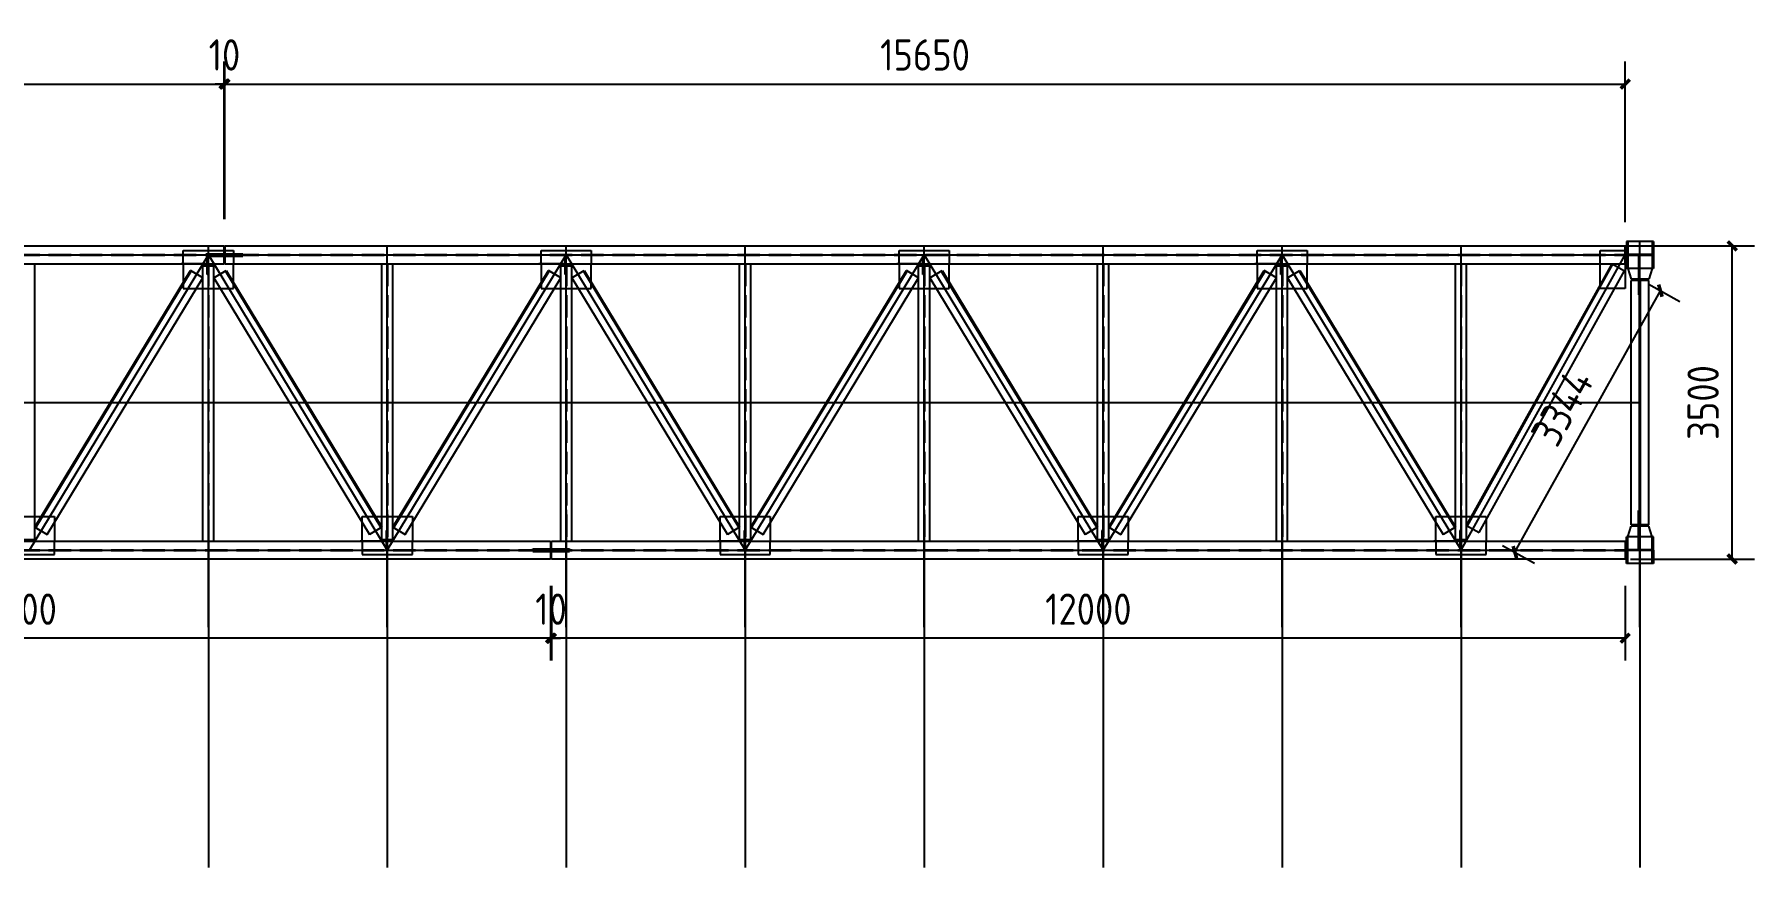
# Model space of a CAD drawing. Extents: x 1689 to 157754, y 6281 to 73826.
# Drawn here: x 94550 to 113775, y 23781 to 33094 of the extents above; entities that cross this region are included whole.
import ezdxf

# ---------------------------------------------------------------- set-up
doc = ezdxf.new("R2010")
doc.units = 0
doc.header["$LTSCALE"] = 1000
doc.header["$MEASUREMENT"] = 0
doc.linetypes.add('DASH', pattern=[0.35, 0.25, -0.1])
doc.layers.add('AXIS', color=3, linetype='Continuous')
doc.layers.add('DOTE', color=1, linetype='Continuous')
doc.styles.get("Standard").update_dxf_attribs({"font": 'gbenor.shx', "bigfont": 'gbcbig.shx'})
doc.dimstyles.get("Standard").update_dxf_attribs({"dimscale": 100, "dimtxt": 3.5, "dimasz": 1, "dimexe": 2.5, "dimexo": 3, "dimgap": 1.5, "dimtad": 1, "dimdec": 0, "dimzin": 0, "dimdsep": 46, "dimtxsty": 'Standard', "dimblk": 'ARCHTICK', "dimcen": 0.09, "dimadec": 0, "dimazin": 0, "dimtfac": 1, "dimtdec": 0, "dimtix": 1, "dimtmove": 2, "dimatfit": 3, "dimfxl": 1, "dimtolj": 1, "dimtzin": 0, "dimarcsym": 0})

# ---------------------------------------------------------------- blocks, each defined once
blk = doc.blocks.new('_ArchTick')
at = {"color": 0, "linetype": 'ByBlock', "const_width": 0.4}
blk.add_lwpolyline([(-0.5, -0.5), (0.5, 0.5)], dxfattribs=at)
blk = doc.blocks.new('*D11')
at = {"color": 0, "lineweight": -2}
for p, q in [((111096, 27307), (112722, 30230)), ((112584, 30306), (112940, 30108)), ((110959, 27383), (111315, 27185))]:
    blk.add_line(p, q, dxfattribs=at)
at = {"layer": 'Defpoints', "color": 0}
for p in [(112322, 30452), (112722, 30230), (110697, 27529)]:
    blk.add_point(p, dxfattribs=at)
at = {"color": 0, "lineweight": -2, "xscale": 100, "yscale": 100, "zscale": 100}
for p, rotation in [((112722, 30230), 60.92328820573312), ((111096, 27307), 240.9232882057331)]:
    blk.add_blockref('_ArchTick', p, dxfattribs=dict(at, rotation=rotation))
at = {"color": 0, "insert": (111625, 28926), "char_height": 350, "attachment_point": 5, "rotation": 60.9233}
blk.add_mtext('\\A1;3344', dxfattribs=at)
blk = doc.blocks.new('*D24')
at = {"color": 0, "lineweight": -2}
for p, q in [((112153, 30730), (113775, 30730)), ((113525, 27230), (113525, 30730)), ((112390, 27230), (113775, 27230))]:
    blk.add_line(p, q, dxfattribs=at)
at = {"layer": 'Defpoints', "color": 0}
for p in [(111853, 30730), (113525, 30730), (112090, 27230)]:
    blk.add_point(p, dxfattribs=at)
at = {"color": 0, "lineweight": -2, "xscale": 100, "yscale": 100, "zscale": 100}
for p, rotation in [((113525, 30730), 90), ((113525, 27230), 270)]:
    blk.add_blockref('_ArchTick', p, dxfattribs=dict(at, rotation=rotation))
at = {"color": 0, "insert": (113200, 28980), "char_height": 350, "attachment_point": 5, "rotation": 90}
blk.add_mtext('\\A1;3500', dxfattribs=at)
blk = doc.blocks.new('*D145')
at = {"color": 0, "lineweight": -2}
for p, q in [((100329, 26930), (100329, 26095)), ((112329, 26930), (112329, 26095)), ((112329, 26345), (100329, 26345))]:
    blk.add_line(p, q, dxfattribs=at)
at = {"layer": 'Defpoints', "color": 0}
for p in [(100329, 27230), (112329, 27230), (100329, 26345)]:
    blk.add_point(p, dxfattribs=at)
at = {"color": 0, "lineweight": -2, "xscale": 100, "yscale": 100, "zscale": 100, "rotation": 180}
blk.add_blockref('_ArchTick', (100329, 26345), dxfattribs=at)
at = {"color": 0, "lineweight": -2, "xscale": 100, "yscale": 100, "zscale": 100}
blk.add_blockref('_ArchTick', (112329, 26345), dxfattribs=at)
at = {"color": 0, "insert": (106329, 26670), "char_height": 350, "attachment_point": 5}
blk.add_mtext('\\A1;12000', dxfattribs=at)
blk = doc.blocks.new('*D146')
at = {"color": 0, "lineweight": -2}
for p, q in [((100319, 26930), (100319, 26095)), ((100329, 26930), (100329, 26095)), ((100319, 26345), (100219, 26345)), ((100329, 26345), (100319, 26345)), ((100329, 26345), (100429, 26345))]:
    blk.add_line(p, q, dxfattribs=at)
at = {"layer": 'Defpoints', "color": 0}
for p in [(100319, 27230), (100329, 27230), (100319, 26345)]:
    blk.add_point(p, dxfattribs=at)
at = {"color": 0, "lineweight": -2, "xscale": 100, "yscale": 100, "zscale": 100}
blk.add_blockref('_ArchTick', (100319, 26345), dxfattribs=at)
at = {"color": 0, "lineweight": -2, "xscale": 100, "yscale": 100, "zscale": 100, "rotation": 180}
blk.add_blockref('_ArchTick', (100329, 26345), dxfattribs=at)
at = {"color": 0, "insert": (100324, 26670), "char_height": 350, "attachment_point": 5}
blk.add_mtext('\\A1;10', dxfattribs=at)
blk = doc.blocks.new('*D147')
at = {"color": 0, "lineweight": -2}
for p, q in [((88319, 26930), (88319, 26095)), ((100319, 26930), (100319, 26095)), ((100319, 26345), (88319, 26345))]:
    blk.add_line(p, q, dxfattribs=at)
at = {"layer": 'Defpoints', "color": 0}
for p in [(88319, 27230), (100319, 27230), (88319, 26345)]:
    blk.add_point(p, dxfattribs=at)
at = {"color": 0, "lineweight": -2, "xscale": 100, "yscale": 100, "zscale": 100, "rotation": 180}
blk.add_blockref('_ArchTick', (88319, 26345), dxfattribs=at)
at = {"color": 0, "lineweight": -2, "xscale": 100, "yscale": 100, "zscale": 100}
blk.add_blockref('_ArchTick', (100319, 26345), dxfattribs=at)
at = {"color": 0, "insert": (94319, 26670), "char_height": 350, "attachment_point": 5}
blk.add_mtext('\\A1;12000', dxfattribs=at)
blk = doc.blocks.new('*D152')
at = {"color": 0, "lineweight": -2}
for p, q in [((84669, 31030), (84669, 32790)), ((96669, 31030), (96669, 32790)), ((84669, 32540), (96669, 32540))]:
    blk.add_line(p, q, dxfattribs=at)
at = {"layer": 'Defpoints', "color": 0}
for p in [(96669, 32540), (84669, 30730), (96669, 30730)]:
    blk.add_point(p, dxfattribs=at)
at = {"color": 0, "lineweight": -2, "xscale": 100, "yscale": 100, "zscale": 100, "rotation": 180}
blk.add_blockref('_ArchTick', (84669, 32540), dxfattribs=at)
at = {"color": 0, "lineweight": -2, "xscale": 100, "yscale": 100, "zscale": 100}
blk.add_blockref('_ArchTick', (96669, 32540), dxfattribs=at)
at = {"color": 0, "insert": (90669, 32865), "char_height": 350, "attachment_point": 5}
blk.add_mtext('\\A1;12000', dxfattribs=at)
blk = doc.blocks.new('*D153')
at = {"color": 0, "lineweight": -2}
for p, q in [((96669, 31030), (96669, 32790)), ((96679, 31030), (96679, 32790)), ((96669, 32540), (96569, 32540)), ((96669, 32540), (96679, 32540)), ((96679, 32540), (96779, 32540))]:
    blk.add_line(p, q, dxfattribs=at)
at = {"layer": 'Defpoints', "color": 0}
for p in [(96679, 32540), (96669, 30730), (96679, 30730)]:
    blk.add_point(p, dxfattribs=at)
at = {"color": 0, "lineweight": -2, "xscale": 100, "yscale": 100, "zscale": 100}
blk.add_blockref('_ArchTick', (96669, 32540), dxfattribs=at)
at = {"color": 0, "lineweight": -2, "xscale": 100, "yscale": 100, "zscale": 100, "rotation": 180}
blk.add_blockref('_ArchTick', (96679, 32540), dxfattribs=at)
at = {"color": 0, "insert": (96674, 32865), "char_height": 350, "attachment_point": 5}
blk.add_mtext('\\A1;10', dxfattribs=at)
blk = doc.blocks.new('*D154')
at = {"color": 0, "lineweight": -2}
for p, q in [((96679, 31030), (96679, 32790)), ((112329, 30996), (112329, 32790)), ((96679, 32540), (112329, 32540))]:
    blk.add_line(p, q, dxfattribs=at)
at = {"layer": 'Defpoints', "color": 0}
for p in [(112329, 32540), (96679, 30730), (112329, 30696)]:
    blk.add_point(p, dxfattribs=at)
at = {"color": 0, "lineweight": -2, "xscale": 100, "yscale": 100, "zscale": 100, "rotation": 180}
blk.add_blockref('_ArchTick', (96679, 32540), dxfattribs=at)
at = {"color": 0, "lineweight": -2, "xscale": 100, "yscale": 100, "zscale": 100}
blk.add_blockref('_ArchTick', (112329, 32540), dxfattribs=at)
at = {"color": 0, "insert": (104504, 32865), "char_height": 350, "attachment_point": 5}
blk.add_mtext('\\A1;15650', dxfattribs=at)

msp = doc.modelspace()

# ---------------------------------------------------------------- linework, layer by layer
at = {"color": 2}
for p, q in [((112344.2, 30779.5), (112344.2, 30479.5)), ((112644.2, 30779.5), (112344.2, 30779.5)), ((112359.2, 30779.5), (112359.2, 30479.5)), ((112629.2, 30779.5), (112629.2, 30479.5)), ((112644.2, 30629.5), (112644.2, 30779.5)), ((112644.2, 30779.5), (112644.2, 30479.5)), ((96469.2, 30633.5), (96469.2, 30643.5)), ((96469.2, 30643.5), (96879.2, 30643.5)), ((96669.2, 30633.5), (96469.2, 30633.5)), ((96669.2, 30625.5), (96469.2, 30625.5)), ((96469.2, 30625.5), (96469.2, 30615.5)), ((96469.2, 30615.5), (96879.2, 30615.5)), ((96669.2, 30529.5), (96669.2, 30729.5)), ((96879.2, 30633.5), (96669.2, 30633.5)), ((96879.2, 30625.5), (96669.2, 30625.5)), ((96679.2, 30729.5), (96679.2, 30529.5)), ((96879.2, 30643.5), (96879.2, 30633.5)), ((96879.2, 30633.5), (96879.2, 30633.5)), ((96879.2, 30615.5), (96879.2, 30625.5)), ((112049.2, 30529.5), (112049.2, 30679.5)), ((112049.2, 30679.5), (112329.2, 30679.5)), ((112329.2, 30679.5), (112329.2, 30529.5)), ((112629.2, 30634.5), (112359.2, 30634.5)), ((112629.2, 30624.5), (112359.2, 30624.5)), ((112490.2, 30624.5), (112476.2, 30624.5)), ((112476.2, 30624.5), (112476.2, 30479.5)), ((112490.2, 30344.5), (112490.2, 30624.5)), ((112494.2, 30629.5), (112644.2, 30629.5)), ((112049.2, 30254.5), (112049.2, 30529.5)), ((112329.2, 30529.5), (112329.2, 30254.5)), ((112644.2, 30479.5), (112344.2, 30479.5)), ((112359.2, 30479.5), (112394.2, 30359.5)), ((112476.2, 30479.5), (112476.2, 30184.5)), ((112629.2, 30479.5), (112594.2, 30359.5)), ((112329.2, 30254.5), (112049.2, 30254.5)), ((112594.2, 30359.5), (112394.2, 30359.5)), ((112476.2, 30184.5), (112490.2, 30184.5)), ((112476.2, 27479.5), (112476.2, 27774.5)), ((112476.2, 27774.5), (112490.2, 27774.5)), ((112490.2, 27774.5), (112490.2, 27614.5)), ((112359.2, 27479.5), (112394.2, 27599.5)), ((112594.2, 27599.5), (112394.2, 27599.5)), ((112490.2, 27614.5), (112490.2, 27334.5)), ((112629.2, 27479.5), (112594.2, 27599.5)), ((100119.2, 27333.5), (100119.2, 27343.5)), ((100119.2, 27343.5), (100529.2, 27343.5)), ((100319.2, 27333.5), (100119.2, 27333.5)), ((100319.2, 27325.5), (100119.2, 27325.5)), ((100119.2, 27325.5), (100119.2, 27315.5)), ((100119.2, 27315.5), (100529.2, 27315.5)), ((100529.2, 27333.5), (100319.2, 27333.5)), ((100529.2, 27325.5), (100319.2, 27325.5)), ((100529.2, 27343.5), (100529.2, 27333.5)), ((100529.2, 27333.5), (100529.2, 27333.5)), ((100529.2, 27315.5), (100529.2, 27325.5)), ((112344.2, 27179.5), (112344.2, 27479.5)), ((112644.2, 27479.5), (112344.2, 27479.5)), ((112359.2, 27179.5), (112359.2, 27479.5)), ((112629.2, 27334.5), (112359.2, 27334.5)), ((112629.2, 27324.5), (112359.2, 27324.5)), ((112476.2, 27334.5), (112476.2, 27479.5)), ((112490.2, 27334.5), (112476.2, 27334.5)), ((112494.2, 27329.5), (112644.2, 27329.5)), ((112629.2, 27179.5), (112629.2, 27479.5)), ((112644.2, 27179.5), (112644.2, 27479.5)), ((112644.2, 27329.5), (112644.2, 27179.5)), ((112644.2, 27179.5), (112344.2, 27179.5))]:
    msp.add_line(p, q, dxfattribs=at)
at = {"color": 1}
for p, q in [((72494.2, 30629.5), (112494.2, 30629.5)), ((94494.2, 27329.5), (96494.2, 30629.5)), ((96494.2, 30629.5), (98494.2, 27329.5)), ((98494.2, 27329.5), (100494.2, 30629.5)), ((100494.2, 30629.5), (102494.2, 27329.5)), ((102494.2, 27329.5), (104494.2, 30629.5)), ((104494.2, 30629.5), (106494.2, 27329.5)), ((106494.2, 27329.5), (108494.2, 30629.5)), ((108494.2, 30629.5), (110494.2, 27329.5)), ((110494.2, 27329.5), (112329.2, 30629.5)), ((112644.2, 30629.5), (112344.2, 30629.5)), ((72494.2, 27329.5), (112494.2, 27329.5)), ((112644.2, 27329.5), (112344.2, 27329.5))]:
    msp.add_line(p, q, dxfattribs=at)
at = {"linetype": 'DASH'}
for p, q in [((72659.2, 30633.5), (112329.2, 30633.5)), ((72659.2, 30625.5), (112329.2, 30625.5)), ((102491, 30625.5), (102491, 27429.5)), ((106491, 30625.5), (106491, 27429.5)), ((110491, 30625.5), (110491, 27429.5)), ((96491, 30529.5), (96491, 27429.5)), ((96497.5, 30529.5), (96497.5, 27429.5)), ((98491, 30529.5), (98491, 27429.5)), ((98497.5, 30529.5), (98497.5, 27429.5)), ((100491, 30529.5), (100491, 27429.5)), ((100497.5, 30529.5), (100497.5, 27429.5)), ((102497.5, 30529.5), (102497.5, 27429.5)), ((104491, 30529.5), (104491, 27429.5)), ((104497.5, 30529.5), (104497.5, 27429.5)), ((106497.5, 30529.5), (106497.5, 27429.5)), ((108491, 30529.5), (108491, 27429.5)), ((108497.5, 30529.5), (108497.5, 27429.5)), ((110497.5, 30529.5), (110497.5, 27429.5)), ((72659.2, 27333.5), (112329.2, 27333.5)), ((72659.2, 27325.5), (112329.2, 27325.5))]:
    msp.add_line(p, q, dxfattribs=at)
for p, q in [((84669.2, 30729.5), (96669.2, 30729.5)), ((96214.2, 30529.5), (96214.2, 30679.5)), ((96214.2, 30679.5), (96774.2, 30679.5)), ((96481, 30409.5), (96481, 30629.5)), ((96679.2, 30729.5), (112329.2, 30729.5)), ((96774.2, 30679.5), (96774.2, 30529.5)), ((100214.2, 30529.5), (100214.2, 30679.5)), ((100214.2, 30679.5), (100774.2, 30679.5)), ((100481, 30409.5), (100481, 30629.5)), ((100774.2, 30679.5), (100774.2, 30529.5)), ((104214.2, 30529.5), (104214.2, 30679.5)), ((104214.2, 30679.5), (104774.2, 30679.5)), ((104481, 30409.5), (104481, 30629.5)), ((104774.2, 30679.5), (104774.2, 30529.5)), ((108214.2, 30529.5), (108214.2, 30679.5)), ((108214.2, 30679.5), (108774.2, 30679.5)), ((108481, 30409.5), (108481, 30629.5)), ((108774.2, 30679.5), (108774.2, 30529.5)), ((112329.2, 30529.5), (112329.2, 30729.5)), ((112329.2, 30679.5), (112329.2, 30529.5)), ((84669.2, 30529.5), (96669.2, 30529.5)), ((94556.7, 27587), (96294.9, 30455)), ((94565.3, 27581.8), (96303.4, 30449.8)), ((96494.2, 30529.5), (96189.2, 30529.5)), ((96494.2, 30529.5), (96214.2, 30529.5)), ((96214.2, 30529.5), (96214.2, 30254.5)), ((96431.7, 30372.1), (96294.9, 30455)), ((96431.7, 30509.5), (96556.7, 30509.5)), ((96491, 30409.5), (96481, 30409.5)), ((96491, 30509.5), (96491, 30409.5)), ((96556.7, 30372.1), (96693.6, 30455)), ((96679.2, 30529.5), (112329.2, 30529.5)), ((96685, 30449.8), (98423.2, 27581.8)), ((96693.6, 30455), (98431.7, 27587)), ((96774.2, 30254.5), (96774.2, 30529.5)), ((98556.7, 27587), (100294.9, 30455)), ((98565.3, 27581.8), (100303.4, 30449.8)), ((100494.2, 30529.5), (100189.2, 30529.5)), ((100494.2, 30529.5), (100214.2, 30529.5)), ((100214.2, 30529.5), (100214.2, 30254.5)), ((100431.7, 30372.1), (100294.9, 30455)), ((100431.7, 30509.5), (100556.7, 30509.5)), ((100491, 30409.5), (100481, 30409.5)), ((100491, 30509.5), (100491, 30409.5)), ((100556.7, 30372.1), (100693.6, 30455)), ((100685, 30449.8), (102423.2, 27581.8)), ((100693.6, 30455), (102431.7, 27587)), ((100774.2, 30254.5), (100774.2, 30529.5)), ((102556.7, 27587), (104294.9, 30455)), ((102565.3, 27581.8), (104303.4, 30449.8)), ((104494.2, 30529.5), (104189.2, 30529.5)), ((104494.2, 30529.5), (104214.2, 30529.5)), ((104214.2, 30529.5), (104214.2, 30254.5)), ((104431.7, 30372.1), (104294.9, 30455)), ((104431.7, 30509.5), (104556.7, 30509.5)), ((104491, 30409.5), (104481, 30409.5)), ((104491, 30509.5), (104491, 30409.5)), ((104556.7, 30372.1), (104693.6, 30455)), ((104685, 30449.8), (106423.2, 27581.8)), ((104693.6, 30455), (106431.7, 27587)), ((104774.2, 30254.5), (104774.2, 30529.5)), ((106556.7, 27587), (108294.9, 30455)), ((106565.3, 27581.8), (108303.4, 30449.8)), ((108494.2, 30529.5), (108189.2, 30529.5)), ((108494.2, 30529.5), (108214.2, 30529.5)), ((108214.2, 30529.5), (108214.2, 30254.5)), ((108431.7, 30372.1), (108294.9, 30455)), ((108431.7, 30509.5), (108556.7, 30509.5)), ((108491, 30409.5), (108481, 30409.5)), ((108491, 30509.5), (108491, 30409.5)), ((108556.7, 30372.1), (108693.6, 30455)), ((108685, 30449.8), (110423.2, 27581.8)), ((108693.6, 30455), (110431.7, 27587)), ((108774.2, 30254.5), (108774.2, 30529.5)), ((110556.7, 27606.5), (112182.1, 30529.5)), ((110565.5, 27601.7), (112190.8, 30524.7)), ((110696.6, 27528.8), (112321.9, 30451.8)), ((112182.1, 30529.5), (112321.9, 30451.8)), ((94693.6, 27504.1), (96431.7, 30372.1)), ((96214.2, 30254.5), (96774.2, 30254.5)), ((96556.7, 30372.1), (98294.9, 27504.1)), ((98693.6, 27504.1), (100431.7, 30372.1)), ((100214.2, 30254.5), (100774.2, 30254.5)), ((100556.7, 30372.1), (102294.9, 27504.1)), ((102693.6, 27504.1), (104431.7, 30372.1)), ((104214.2, 30254.5), (104774.2, 30254.5)), ((104556.7, 30372.1), (106294.9, 27504.1)), ((106693.6, 27504.1), (108431.7, 30372.1)), ((108214.2, 30254.5), (108774.2, 30254.5)), ((108556.7, 30372.1), (110294.9, 27504.1)), ((112594.2, 30344.5), (112394.2, 30344.5)), ((72394.2, 28979.5), (112494.2, 28979.5)), ((94214.2, 27704.5), (94774.2, 27704.5)), ((94774.2, 27704.5), (94774.2, 27429.5)), ((98214.2, 27429.5), (98214.2, 27704.5)), ((98214.2, 27704.5), (98774.2, 27704.5)), ((98774.2, 27704.5), (98774.2, 27429.5)), ((102214.2, 27429.5), (102214.2, 27704.5)), ((102214.2, 27704.5), (102774.2, 27704.5)), ((102774.2, 27704.5), (102774.2, 27429.5)), ((106214.2, 27429.5), (106214.2, 27704.5)), ((106214.2, 27704.5), (106774.2, 27704.5)), ((106774.2, 27704.5), (106774.2, 27429.5)), ((110214.2, 27429.5), (110214.2, 27704.5)), ((110214.2, 27704.5), (110774.2, 27704.5)), ((110774.2, 27704.5), (110774.2, 27429.5)), ((94556.7, 27587), (94693.6, 27504.1)), ((98431.7, 27587), (98294.9, 27504.1)), ((98491, 27549.5), (98481, 27549.5)), ((98481, 27549.5), (98481, 27333.5)), ((98491, 27449.5), (98491, 27549.5)), ((98556.7, 27587), (98693.6, 27504.1)), ((102431.7, 27587), (102294.9, 27504.1)), ((102491, 27549.5), (102481, 27549.5)), ((102481, 27549.5), (102481, 27333.5)), ((102491, 27449.5), (102491, 27549.5)), ((102556.7, 27587), (102693.6, 27504.1)), ((106431.7, 27587), (106294.9, 27504.1)), ((106491, 27549.5), (106481, 27549.5)), ((106481, 27549.5), (106481, 27333.5)), ((106491, 27449.5), (106491, 27549.5)), ((106556.7, 27587), (106693.6, 27504.1)), ((110431.7, 27587), (110294.9, 27504.1)), ((110491, 27549.5), (110481, 27549.5)), ((110481, 27549.5), (110481, 27333.5)), ((110491, 27449.5), (110491, 27549.5)), ((110556.7, 27606.5), (110696.6, 27528.8)), ((112594.2, 27614.5), (112394.2, 27614.5)), ((88319.2, 27429.5), (100319.2, 27429.5)), ((94431.7, 27449.5), (94556.7, 27449.5)), ((94774.2, 27279.5), (94774.2, 27429.5)), ((98494.2, 27429.5), (98189.2, 27429.5)), ((98494.2, 27429.5), (98214.2, 27429.5)), ((98214.2, 27429.5), (98214.2, 27279.5)), ((98431.7, 27449.5), (98556.7, 27449.5)), ((98774.2, 27279.5), (98774.2, 27429.5)), ((100319.2, 27429.5), (100319.2, 27229.5)), ((100329.2, 27229.5), (100329.2, 27429.5)), ((100329.2, 27429.5), (112329.2, 27429.5)), ((102494.2, 27429.5), (102189.2, 27429.5)), ((102494.2, 27429.5), (102214.2, 27429.5)), ((102214.2, 27429.5), (102214.2, 27279.5)), ((102431.7, 27449.5), (102556.7, 27449.5)), ((102774.2, 27279.5), (102774.2, 27429.5)), ((106494.2, 27429.5), (106189.2, 27429.5)), ((106494.2, 27429.5), (106214.2, 27429.5)), ((106214.2, 27429.5), (106214.2, 27279.5)), ((106431.7, 27449.5), (106556.7, 27449.5)), ((106774.2, 27279.5), (106774.2, 27429.5)), ((110494.2, 27429.5), (110189.2, 27429.5)), ((110494.2, 27429.5), (110214.2, 27429.5)), ((110214.2, 27429.5), (110214.2, 27279.5)), ((110431.7, 27449.5), (110556.7, 27449.5)), ((110774.2, 27279.5), (110774.2, 27429.5)), ((112329.2, 27429.5), (112329.2, 27229.5)), ((100319.2, 27229.5), (88319.2, 27229.5)), ((94214.2, 27279.5), (94774.2, 27279.5)), ((98214.2, 27279.5), (98774.2, 27279.5)), ((112329.2, 27229.5), (100329.2, 27229.5)), ((102214.2, 27279.5), (102774.2, 27279.5)), ((106214.2, 27279.5), (106774.2, 27279.5)), ((110214.2, 27279.5), (110774.2, 27279.5))]:
    msp.add_line(p, q)
at = {"layer": 'AXIS'}
for p, q in [((96494.2, 27781.4), (96494.2, 23781.4)), ((98494.2, 27781.4), (98494.2, 23781.4)), ((100494.2, 27781.4), (100494.2, 23781.4)), ((102494.2, 27781.4), (102494.2, 23781.4)), ((104494.2, 27781.4), (104494.2, 23781.4)), ((106494.2, 27781.4), (106494.2, 23781.4)), ((108494.2, 27781.4), (108494.2, 23781.4)), ((110494.2, 27781.4), (110494.2, 23781.4)), ((112494.2, 27781.4), (112494.2, 23781.4))]:
    msp.add_line(p, q, dxfattribs=at)
at = {"layer": 'DOTE'}
for p, q in [((112494.2, 26467.5), (112494.2, 30779.5)), ((96494.2, 26467.5), (96494.2, 30729.5)), ((98494.2, 26467.5), (98494.2, 30729.5)), ((100494.2, 26467.5), (100494.2, 30729.5)), ((102494.2, 26467.5), (102494.2, 30729.5)), ((104494.2, 26467.5), (104494.2, 30729.5)), ((106494.2, 26467.5), (106494.2, 30729.5)), ((108494.2, 26467.5), (108494.2, 30729.5)), ((110494.2, 26467.5), (110494.2, 30729.5))]:
    msp.add_line(p, q, dxfattribs=at)
at = {"layer": 'DOTE', "color": 0}
for p, q in [((94556.7, 27449.5), (94556.7, 30529.5)), ((96431.7, 27429.5), (96431.7, 30509.5)), ((96556.7, 27429.5), (96556.7, 30509.5)), ((98431.7, 27449.5), (98431.7, 30529.5)), ((98556.7, 27449.5), (98556.7, 30529.5)), ((100431.7, 27429.5), (100431.7, 30509.5)), ((100556.7, 27429.5), (100556.7, 30509.5)), ((102431.7, 27449.5), (102431.7, 30529.5)), ((102556.7, 27449.5), (102556.7, 30529.5)), ((104431.7, 27429.5), (104431.7, 30509.5)), ((104556.7, 27429.5), (104556.7, 30509.5)), ((106431.7, 27449.5), (106431.7, 30529.5)), ((106556.7, 27449.5), (106556.7, 30529.5)), ((108431.7, 27429.5), (108431.7, 30509.5)), ((108556.7, 27429.5), (108556.7, 30509.5)), ((110431.7, 27449.5), (110431.7, 30529.5)), ((110556.7, 27449.5), (110556.7, 30529.5)), ((112394.2, 27614.5), (112394.2, 30344.5)), ((112490.2, 27614.5), (112490.2, 30344.5)), ((112498.2, 27614.5), (112498.2, 30344.5)), ((112594.2, 27614.5), (112594.2, 30344.5))]:
    msp.add_line(p, q, dxfattribs=at)

# ---------------------------------------------------------------- dimensions: what is measured, and where the dimension line sits
at = {"color": 3}
for base, p1, p2, picture, middle in [((96669.2, 32539.8), (84669.2, 30729.5), (96669.2, 30729.5), '*D152', (90669.2, 32864.8)), ((96679.2, 32539.8), (96669.2, 30729.5), (96679.2, 30729.5), '*D153', (96674.2, 32864.8)), ((112329.2, 32539.8), (96679.2, 30729.5), (112329.2, 30696.2), '*D154', (104504.2, 32864.8)), ((88319.2, 26345.1), (100319.2, 27229.5), (88319.2, 27229.5), '*D147', (94319.2, 26670.1)), ((100319.2, 26345.1), (100329.2, 27229.5), (100319.2, 27229.5), '*D146', (100324.2, 26670.1)), ((100329.2, 26345.1), (112329.2, 27229.5), (100329.2, 27229.5), '*D145', (106329.2, 26670.1))]:
    dim = msp.add_linear_dim(base=base, p1=p1, p2=p2, dimstyle='Standard', dxfattribs=at)
    dim.commit()
    dim.dimension.update_dxf_attribs({"geometry": picture, "text_midpoint": middle})
dim = msp.add_linear_dim(base=(113525.2, 30729.5), p1=(112089.7, 27229.5), p2=(111852.8, 30729.5), angle=90, dimstyle='Standard', dxfattribs=at)
dim.commit()
dim.dimension.update_dxf_attribs({"geometry": '*D24', "text_midpoint": (113200.2, 28979.5)})
dim = msp.add_aligned_dim(p1=(110696.6, 27528.8), p2=(112321.9, 30451.8), distance=-457.2, dimstyle='Standard', dxfattribs=at)
dim.commit()
dim.dimension.update_dxf_attribs({"geometry": '*D11', "text_midpoint": (111624.8, 28926)})

doc.saveas('drawing.dxf')
